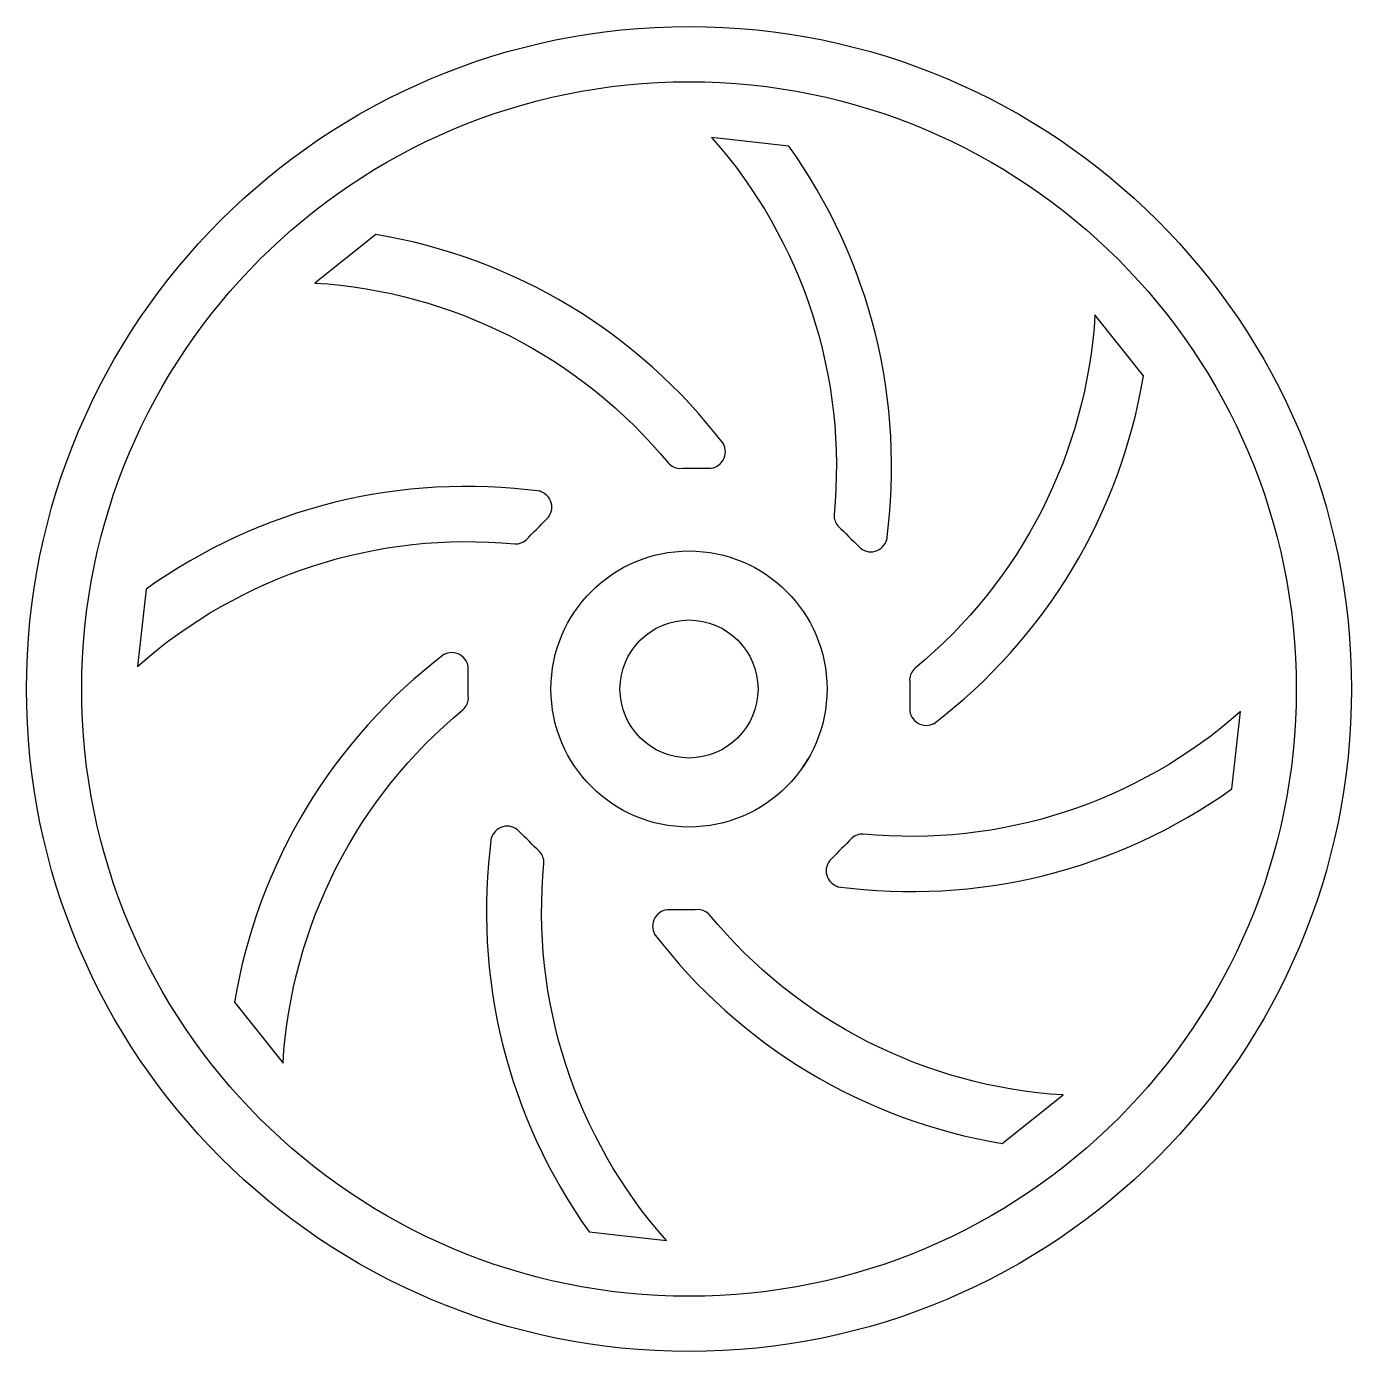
# Model space of a CAD drawing. Header units: millimetres. Extents: x -24 to 24, y -24 to 24.
import ezdxf

# ---------------------------------------------------------------- set-up
doc = ezdxf.new("R2010")
doc.units = ezdxf.units.MM

# ---------------------------------------------------------------- blocks, each defined once
blk = doc.blocks.new('*U2')
blk.add_lwpolyline([(5.381, 0.839, 0.190714), (19.67, 4.382), (19.983, 7.184, -0.208355), (6.309, 2.744, 0.187117), (5.9, 2.598, -0.007754), (5.147, 1.841, 0.580922), (5.417, 0.834)], format="xyb")
blk = doc.blocks.new('*U3')
at = {"color": 0, "linetype": 'ByBlock', "lineweight": -2, "transparency": 16777216}
for p, rotation in [((8, 0), 90), ((5.657, 5.657), 135), ((5.657, -5.657), 45.00000000000003), ((0, 8), 180), ((-5.657, 5.657), 225), ((-5.657, -5.657), 315), ((-8, 0), 270)]:
    blk.add_blockref('*U2', p, dxfattribs=dict(at, rotation=rotation))
blk.add_blockref('*U2', (0, -8), dxfattribs=at)

msp = doc.modelspace()

# ---------------------------------------------------------------- linework, layer by layer
for radius in [24, 22, 5, 2.5]:
    msp.add_circle((0, 0), radius)
msp.add_arc((-12.66, 8.05), 20, 327.0157, 328.0829)

# ---------------------------------------------------------------- block references
msp.add_blockref('*U3', (0, 0))

doc.saveas('drawing.dxf')
